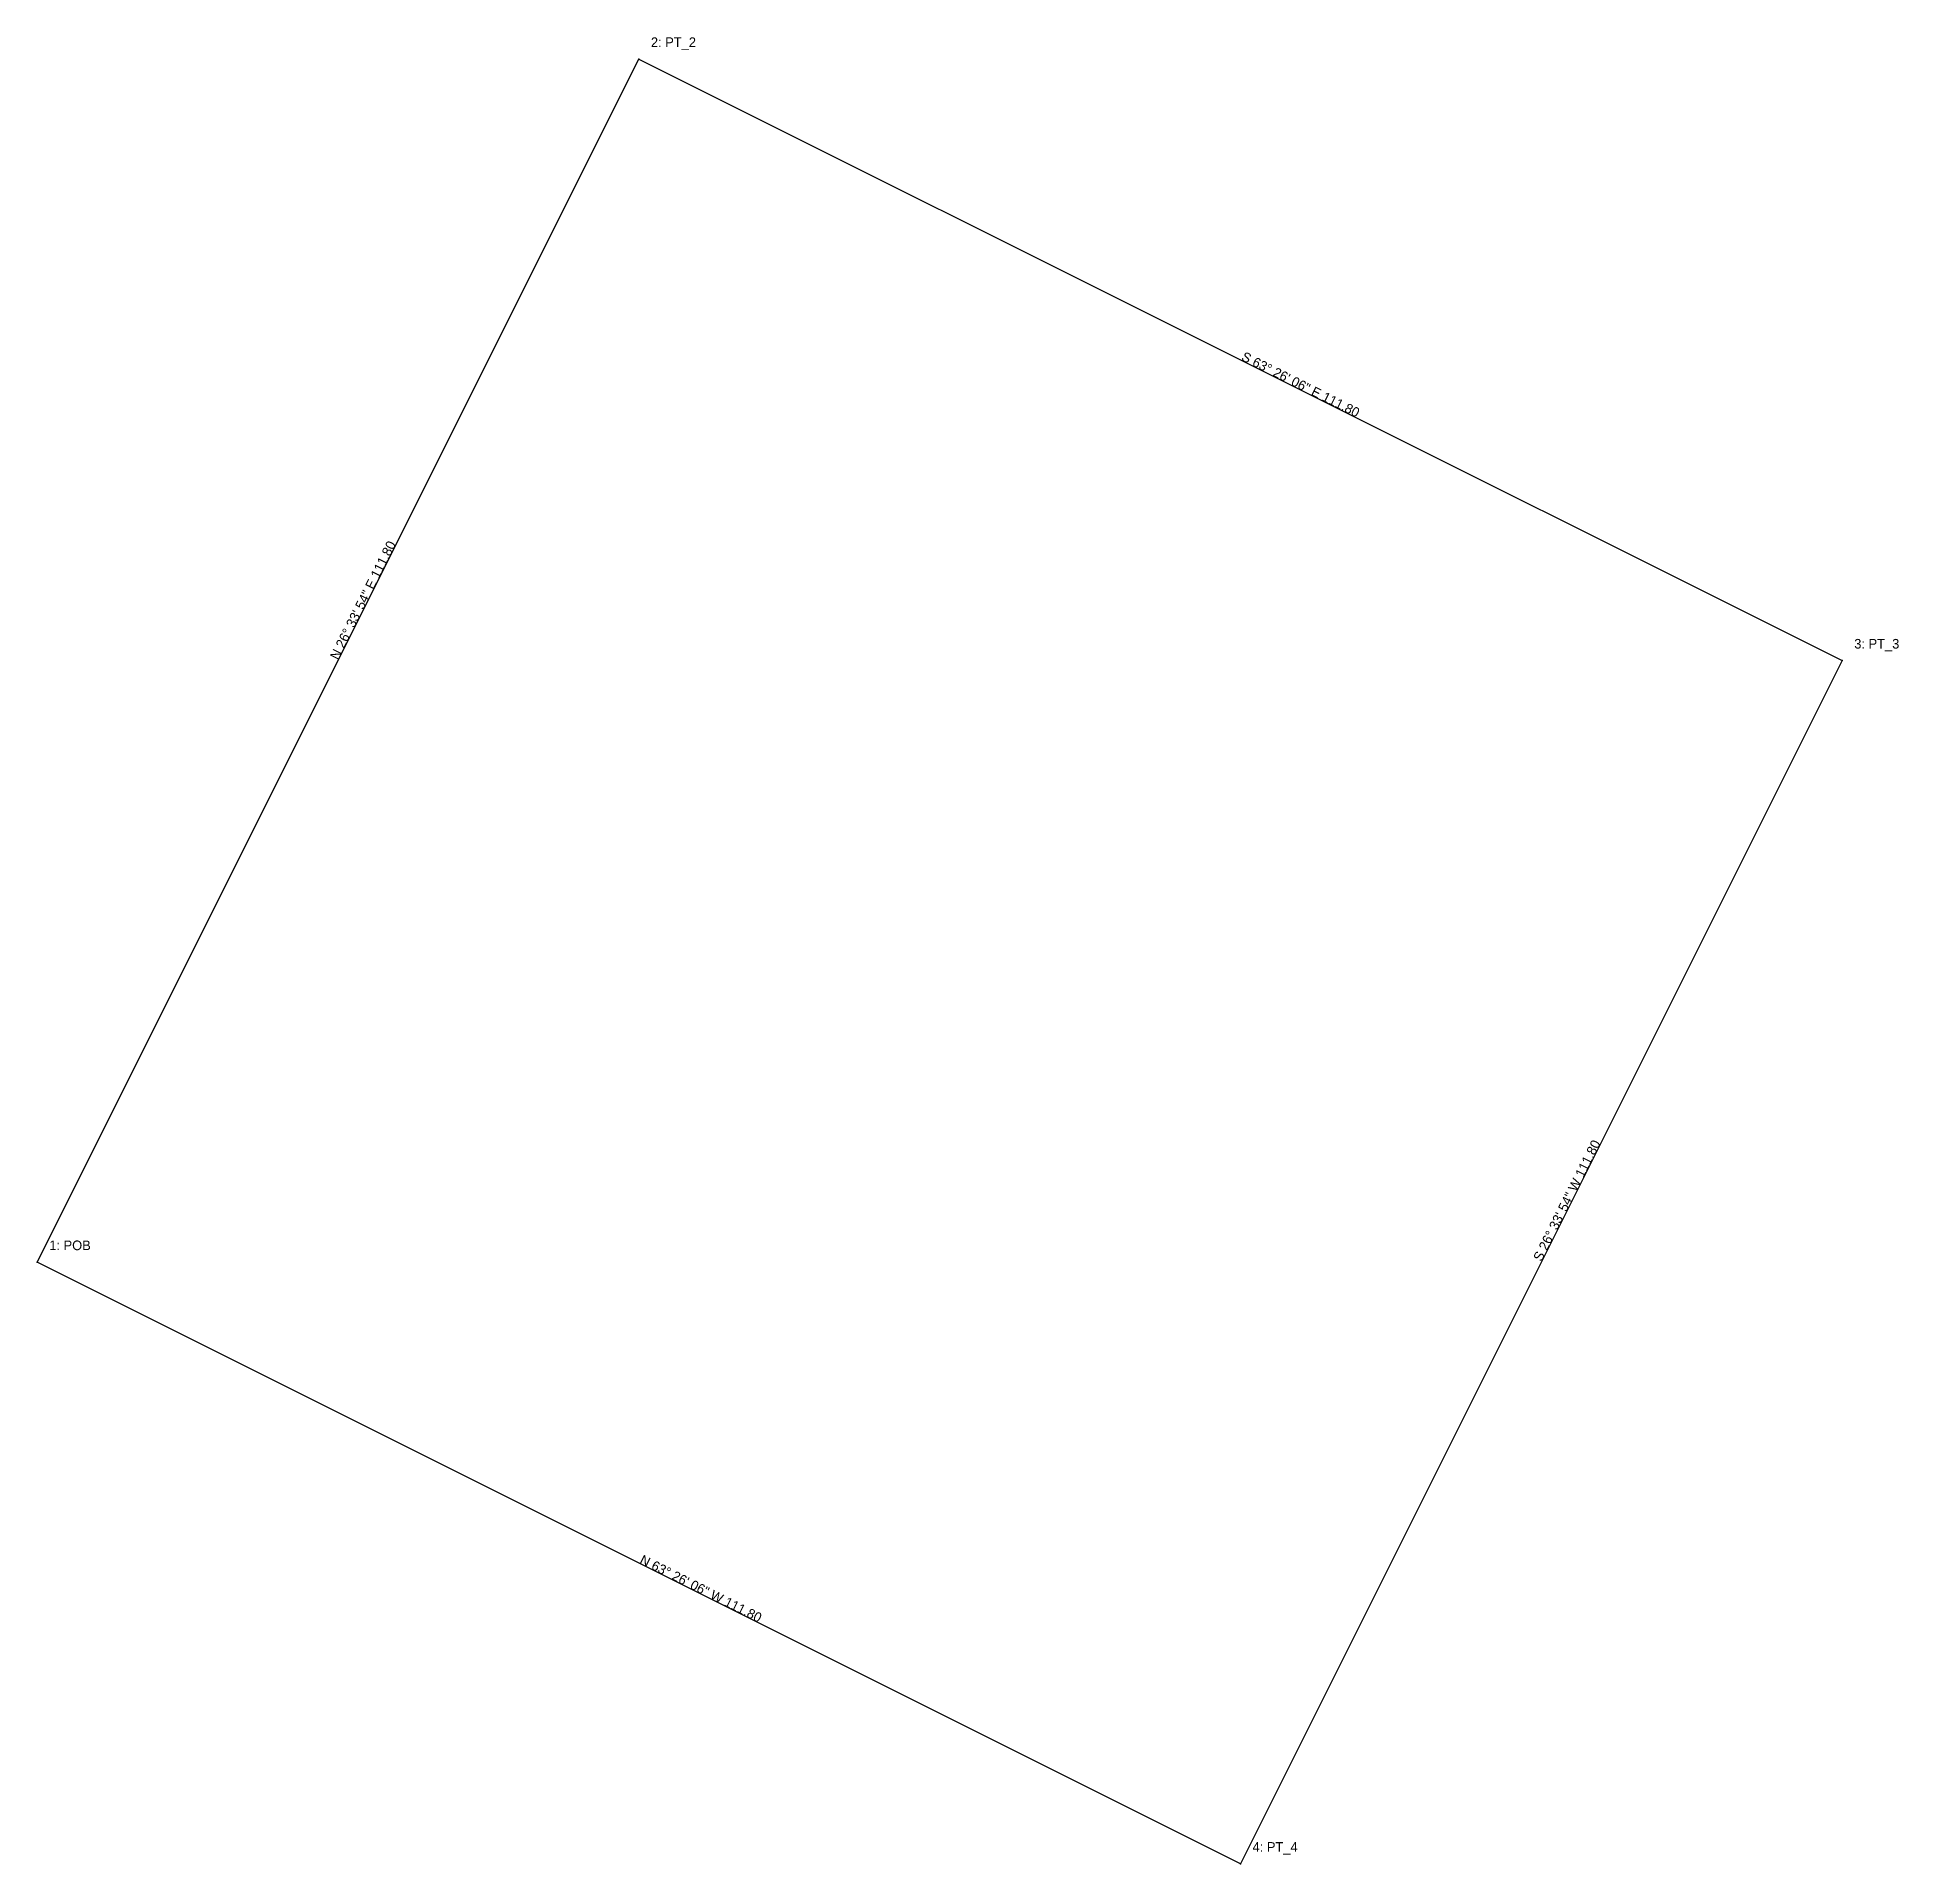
# Model space of a CAD drawing. Header units: metres. Extents: x 10000 to 10155, y 9950 to 10102.
import ezdxf

# ---------------------------------------------------------------- set-up
doc = ezdxf.new("R2010")
doc.units = ezdxf.units.M

msp = doc.modelspace()

# ---------------------------------------------------------------- linework, layer by layer
at = {"layer": 'FIGURES', "color": 7}
msp.add_lwpolyline([(10000, 10000), (10050, 10100), (10150, 10050), (10100, 9950), (10000, 10000)], dxfattribs=at)
at = {"layer": 'POINTS'}
for p in [(10050, 10100, 12), (10150, 10050, 11), (10000, 10000, 10), (10100, 9950, 10)]:
    msp.add_point(p, dxfattribs=at)

# ---------------------------------------------------------------- texts
at = {"layer": 'FIGURES_LABELS', "color": 7}
for s, rotation, p in [('S 63° 26\' 06" E 111.80', -26.5651, (10100, 10075)), ('N 26° 33\' 54" E 111.80', 63.4349, (10025, 10050)), ('S 26° 33\' 54" W 111.80', 63.4349, (10125, 10000)), ('N 63° 26\' 06" W 111.80', -26.5651, (10050, 9975))]:
    msp.add_text(s, height=0.8, rotation=rotation, dxfattribs=at).set_placement(p)
at = {"layer": 'POINTS_LABELS'}
for s, p in [('2: PT_2', (10051, 10101)), ('3: PT_3', (10151, 10051)), ('1: POB', (10001, 10001)), ('4: PT_4', (10101, 9951))]:
    msp.add_text(s, height=0.8, dxfattribs=at).set_placement(p)

doc.saveas('drawing.dxf')
